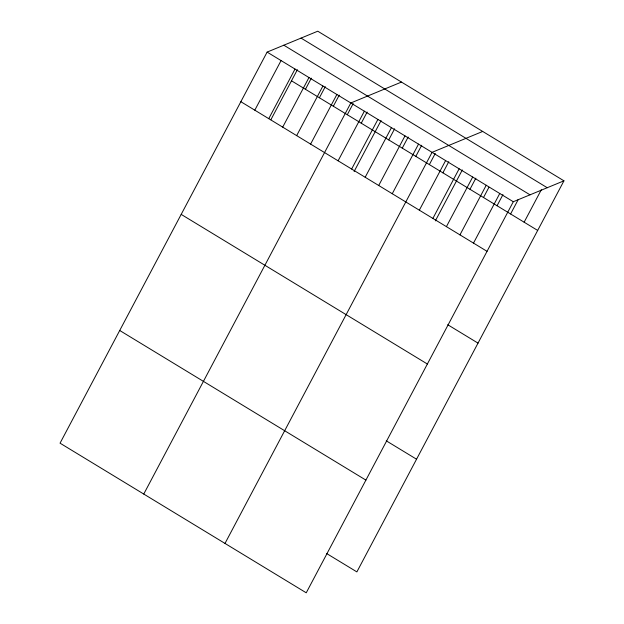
<?xml version="1.0" encoding="UTF-8"?>
<svg xmlns="http://www.w3.org/2000/svg" width="624" height="624" viewBox="0 0 624 624"><rect width="100%" height="100%" fill="white"/><g stroke="black" fill="none" stroke-linecap="round" stroke-linejoin="round"><path stroke-width="0.94" d="M267.119 52.096L60.052 443.173L306.236 592.8L513.302 201.724L563.948 180.827L317.764 31.2L267.119 52.096L513.302 201.724M254.803 110.183L281.073 60.575M268.757 118.661L295.019 69.053M270.855 119.785L297.383 69.693M282.703 127.14L308.974 77.532M305.448 89.287L311.329 78.172M296.657 135.619L322.92 86.011M319.394 97.765L325.283 86.65M310.604 144.097L336.874 94.489M333.349 106.244L339.23 95.129M143.762 494.044L350.821 102.968L401.466 82.072M347.295 114.722L353.184 103.607M338.099 160.805L364.361 111.197M361.249 123.209L367.13 112.086M351.64 169.034L377.902 119.426M354.112 171.506L381.085 120.565M365.18 177.263L391.443 127.655M388.736 139.916L394.625 128.794M378.713 185.5L404.984 135.884M402.277 148.145L408.166 137.023M392.254 193.729L418.525 144.113M415.818 156.374L421.707 145.252M224.999 543.426L432.065 152.342L482.703 131.446M429.359 164.603L435.24 153.481M419.336 210.187L445.606 160.571M442.9 172.832L448.781 161.71M432.877 218.416L459.147 168.8M435.349 220.88L462.322 169.939M446.417 226.645L472.688 177.029M469.973 189.29L475.862 178.168M459.958 234.874L486.221 185.258M483.514 197.519L488.951 187.255M473.499 243.103L499.762 193.495M497.055 205.748L502.944 194.626M510.596 213.977L518.294 199.438M524.137 222.206L541.343 189.704M563.948 180.827L356.881 571.904L326.609 553.511M301.049 38.095L547.232 187.723M283.834 45.201L530.018 194.828M291.494 80.808L537.677 230.435M240.856 101.704L487.04 251.332M447.743 324.73L478.015 343.122M181.194 214.391L427.37 364.018M386.272 440.825L416.543 459.217M119.722 330.486L365.906 480.113"/></g></svg>
